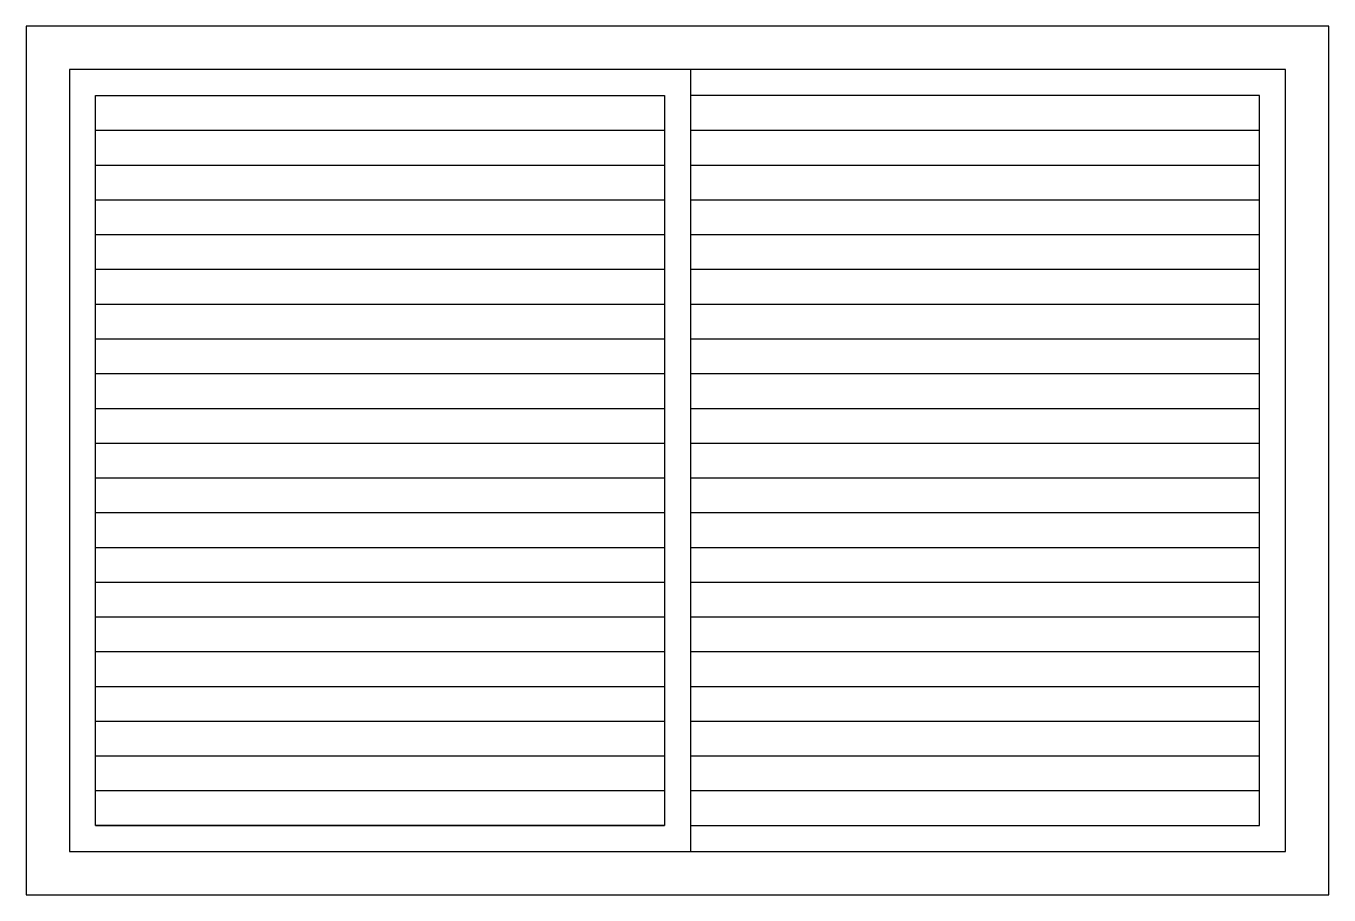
# Model space of a CAD drawing. Header units: metres. Extents: x 43.23 to 44.73, y 10.19 to 11.19.
import ezdxf

# ---------------------------------------------------------------- set-up
doc = ezdxf.new("R2010")
doc.units = ezdxf.units.M
doc.header["$MEASUREMENT"] = 0
for name, color, linetype in [('ARQ-ESQ-01', 1, 'Continuous'), ('ARQ-ESQ-02', 2, 'Continuous'), ('ARQ-HACHURA', 252, 'Continuous')]:
    doc.layers.add(name, color=color, linetype=linetype)

msp = doc.modelspace()

# ---------------------------------------------------------------- hatches: boundary and pattern name
at = {"layer": 'ARQ-HACHURA'}
h = msp.add_hatch(dxfattribs=at)
h.set_pattern_fill('_USER', color=256, scale=0.04, style=0, pattern_type=0)
h.set_pattern_definition([(0, (43.311482, 10.270123), (0, 0.04), [])])
h.paths.add_polyline_path([(43.9665, 11.1101), (43.3115, 11.1101), (43.3115, 10.2701), (43.9665, 10.2701)])
h.paths.add_polyline_path([(44.6515, 11.1101), (43.9965, 11.1101), (43.9965, 10.2701), (44.6515, 10.2701)])

# ---------------------------------------------------------------- linework, layer by layer
at = {"layer": 'ARQ-ESQ-01'}
msp.add_lwpolyline([(43.9965, 10.2701), (44.6515, 10.2701), (44.6515, 11.1101), (43.9965, 11.1101)], dxfattribs=at)
at = {"layer": 'ARQ-ESQ-02'}
msp.add_line((43.9965, 11.1401), (43.9965, 10.2401), dxfattribs=at)
for points in [[(43.2315, 10.1901), (44.7315, 10.1901), (44.7315, 11.1901), (43.2315, 11.1901)], [(43.2815, 10.2401), (44.6815, 10.2401), (44.6815, 11.1401), (43.2815, 11.1401)], [(43.3115, 11.1101), (43.9665, 11.1101), (43.9665, 10.2701), (43.3115, 10.2701)]]:
    msp.add_lwpolyline(points, close=True, dxfattribs=at)

doc.saveas('drawing.dxf')
